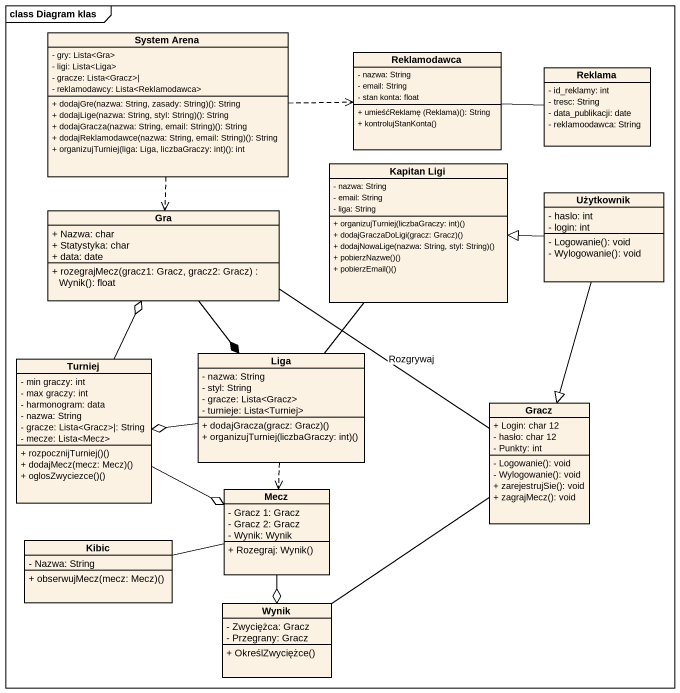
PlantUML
@startuml
mainframe class Diagram klas
hide circle
hide empty members
skinparam classAttributeIconSize 0
class "System Arena" as System_Arena {
  - gry: Lista<Gra>
  - ligi: Lista<Liga>
  - gracze: Lista<Gracz>|
  - reklamodawcy: Lista<Reklamodawca>
  + dodajGre(nazwa: String, zasady: String)(): String
  + dodajLige(nazwa: String, styl: String)(): String
  + dodajGracza(nazwa: String, email: String)(): String
  + dodajReklamodawce(nazwa: String, email: String)(): String
  + organizujTurniej(liga: Liga, liczbaGraczy: int)(): int
}
class Reklamodawca {
  - nazwa: String
  - email: String
  - stan konta: float
  + umieśćReklamę (Reklama)(): String
  + kontrolujStanKonta()
}
class Reklama {
  - id_reklamy: int
  - tresc: String
  - data_publikacji: date
  - reklamoodawca: String
}
class "Kapitan Ligi" as Kapitan_Ligi {
  - nazwa: String
  - email: String
  - liga: String
  + organizujTurniej(liczbaGraczy: int)()
  + dodajGraczaDoLigi(gracz: Gracz)()
  + dodajNowaLige(nazwa: String, styl: String)()
  + pobierzNazwe()()
  + pobierzEmail()()
}
class Użytkownik {
  - haslo: int
  - login: int
  - Logowanie(): void
  - Wylogowanie(): void
}
class Gra {
  + Nazwa: char
  + Statystyka: char
  + data: date
  + rozegrajMecz(gracz1: Gracz, gracz2: Gracz) : Wynik(): float
}
class Turniej {
  - min graczy: int
  - max graczy: int
  - harmonogram: data
  - nazwa: String
  - gracze: Lista<Gracz>|: String
  - mecze: Lista<Mecz>
  + rozpocznijTurniej()()
  + dodajMecz(mecz: Mecz)()
  + oglosZwyciezce()()
}
class Liga {
  - nazwa: String
  - styl: String
  - gracze: Lista<Gracz>
  - turnieje: Lista<Turniej>
  + dodajGracza(gracz: Gracz)()
  + organizujTurniej(liczbaGraczy: int)()
}
class Gracz {
  + Login: char 12
  - hasło: char 12
  - Punkty: int
  - Logowanie(): void
  - Wylogowanie(): void
  + zarejestrujSie(): void
  + zagrajMecz(): void
}
class Mecz {
  - Gracz 1: Gracz
  - Gracz 2: Gracz
  - Wynik: Wynik
  + Rozegraj: Wynik()
}
class Kibic {
  - Nazwa: String
  + obserwujMecz(mecz: Mecz)()
}
class Wynik {
  - Zwyciężca: Gracz
  - Przegrany: Gracz
  + OkreślZwyciężce()
}
System_Arena .right.> Reklamodawca
System_Arena ..> Gra
Reklamodawca -right- Reklama
Kapitan_Ligi -- Liga
Użytkownik -left-|> Kapitan_Ligi
Użytkownik --|> Gracz
Gra --* Liga
Turniej -up-o Gra
Turniej -right-o Mecz
Liga -left-o Turniej
Liga ..> Mecz
Gracz -left- Gra : Rozgrywaj
Gracz -- Wynik
Mecz --o Wynik
Kibic -right- Mecz
@enduml
